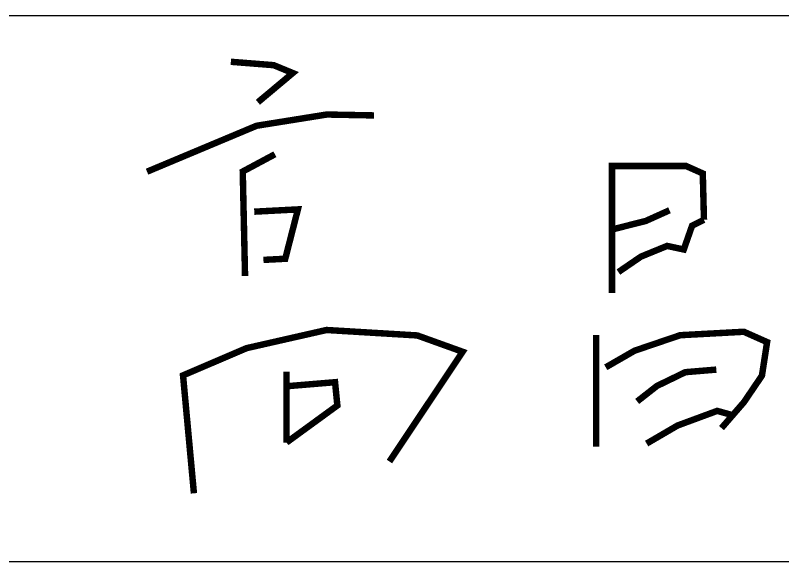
# Model space of a CAD drawing. Extents: x 5109802 to 7068445, y -422737 to 2032183.
# Drawn here: x 5176655 to 5177569, y -420737 to -420087 of the extents above; entities that cross this region are included whole.
import ezdxf

# ---------------------------------------------------------------- set-up
doc = ezdxf.new("R2010")
doc.units = 0
doc.header["$LTSCALE"] = 1000
doc.header["$MEASUREMENT"] = 0
doc.layers.get('0').update_dxf_attribs({"linetype": 'CONTINUOUS'})

# ---------------------------------------------------------------- blocks, each defined once
blk = doc.blocks.new('A$C744C32FA')
at = {"const_width": 30}
for points in [[(-1936, 1093.1), (-1737, 1077.4), (-1648, 1040.8), (-1810.3, 904.9)], [(-2325.8, 582.3), (-2064, 692), (-1816.1, 795.8), (-1489.9, 848), (-1270.4, 843.8)], [(-1731.1, 663.3), (-1880.7, 583.2), (-1870, 97.6)], [(-163.7, 18.3), (-163.7, 608.8), (180.7, 608.8), (258.6, 574), (264.1, 358.7)], [(-1827.2, 396.4), (-1624.2, 407.1), (-1683, 177.6), (-1784.5, 172.3)], [(-163.7, 313.6), (-6.7, 353.2), (103.8, 402.9)], [(-133.8, 115.8), (-28.8, 187.6), (92.8, 237.3), (170.2, 220.7), (208.8, 331.1), (264.1, 358.7)], [(-2107.7, -912.6), (-2158.4, -364.4), (-1862.9, -237.9), (-1491.3, -153.5), (-1069.2, -178.8), (-858.1, -254.7), (-908.7, -330.6), (-1198.4, -764.7)], [(-237.6, -177.2), (-237.6, -696.2)], [(-192.7, -326.9), (-58.5, -249.7), (153.5, -177.7), (449.6, -161.7), (557.7, -209.7), (533.7, -365.6), (449.6, -489.5), (345.6, -609.4)], [(-1677.1, -676.4), (-1677.1, -347.5)], [(-46.5, -485.5), (45.5, -413.5), (177.5, -349.6), (321.6, -337.6)], [(-1677.1, -415), (-1451.5, -396.1), (-1440.7, -504.3), (-1677.1, -676.4)], [(-2.5, -681.3), (141.5, -597.4), (325.6, -529.4), (397.6, -549.4)]]:
    blk.add_lwpolyline(points, dxfattribs=at)

msp = doc.modelspace()

# ---------------------------------------------------------------- linework, layer by layer
for p, q in [((5174907.19, -420087.32), (5192907.19, -420087.32)), ((5174907.19, -420737.32), (5192907.19, -420737.32))]:
    msp.add_line(p, q)

# ---------------------------------------------------------------- block references
at = {"xscale": 0.2559999999994034, "yscale": 0.2559999999994034, "zscale": 0.2559999999994034}
msp.add_blockref('A$C744C32FA', (5177407.66, -420422.4), dxfattribs=at)

doc.saveas('drawing.dxf')
